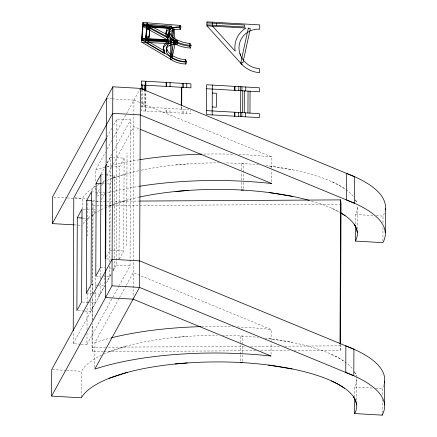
<?xml version="1.0" encoding="UTF-8"?>
<svg xmlns="http://www.w3.org/2000/svg" width="437" height="437" viewBox="0 0 437 437"><rect width="100%" height="100%" fill="white"/><g stroke="black" fill="none" stroke-linecap="round" stroke-linejoin="round"><path stroke-width="0.33" stroke-dasharray="2.19 1.64" d="M80.381 344.159L73.165 343.739L73.214 332.147M81.375 397.14L81.484 371.281A139.747 43.847 0.2 0 1 101.734 355.024M82.172 208.99L82.216 198.786A139.747 43.847 0.2 0 1 99.407 184.075M81.036 344.192L86.941 344.536L86.99 332.939M87.007 329.531L87.1 307.02M87.116 302.928L87.154 294.063M87.4 236.089L87.547 201.304M84.762 311.062L90.661 311.401L90.71 299.875M90.727 295.811L90.765 286.994M103.361 351.616L92.464 351.681L92.032 347.295L92.125 324.789M92.141 320.698L92.24 297.504M92.256 294.096L92.649 201.337L138.971 201.064M92.464 351.681L92.578 323.719M92.6 319.622L92.699 296.433M92.71 293.025L93.081 205.723L92.649 201.337M94.829 367.424L94.933 342.548L119.148 298.318M95.583 189.953L95.594 186.637M95.616 181.109L95.665 170.048L105.481 152.12M90.661 311.401L95.386 302.775L95.43 291.927M95.446 287.863L95.495 276.337M100.155 282.624L100.106 294.15L92.895 293.735M100.171 279.238L100.21 269.744M98.298 297.455L104.831 285.525L104.875 274.676M109.6 266.051L109.55 276.9L103.651 276.561M109.616 261.987L109.949 184.015L111.522 181.142M106.486 256.557L109.944 250.232L110.343 157.347L112.965 157.5M113.014 270.574L114.275 268.274L114.314 258.78M114.319 258.103L114.669 175.39L112.047 175.242M112.997 270.984L116.264 265.024L116.881 119.066L130.658 119.858L130.04 265.816L119.591 284.897M119.001 258.972L119.394 166.765L124.113 158.139L113.62 157.533M119.312 259.075L123.72 251.024L124.113 158.139M126.637 245.698L127.03 152.819M133.105 299.159L133.946 100.128L112.446 98.888M141.342 89.809L141.255 110.829L190.805 113.68L190.816 110.452M142.331 106.912L142.402 90.333M144.396 107.027L144.467 91.12M145.384 111.064L145.423 91.836M145.718 111.085L145.832 91.857M166.027 112.254L166.049 108.278M166.36 112.271L166.377 108.294M169.949 112.478L169.966 108.502M181.273 109.152L181.284 106.502M181.683 109.179L181.694 106.524M182.114 113.183L182.131 109.201M183.545 113.265L183.567 109.288M186.675 113.445L186.692 109.463M240.514 360.842L240.541 354.757M240.541 354.205L240.585 344.809M240.59 342.597L240.618 335.96A139.769 43.853 0.2 0 1 258.278 337.348M241.246 188.342L241.273 181.71M241.284 180.049L241.317 172.309M241.322 170.097L241.35 163.465M242.732 360.967L242.759 354.331M242.764 352.675L242.792 346.038M242.803 344.383L242.835 336.086A139.747 43.847 0.2 0 0 222.575 335.392M243.464 188.473L243.491 181.836M243.496 180.181L243.529 172.44M243.535 171.883L243.567 163.591A139.747 43.847 0.2 0 0 224.607 162.914M271.038 354.374L271.087 342.761M271.098 340.554L271.142 329.493L133.214 272.622L126.014 285.771M271.77 181.879L271.819 170.266M271.83 168.054L271.874 156.998L140.872 102.985M294.101 350.496L340.423 350.228L339.997 344.476M340.423 350.228L340.445 344.771M354.702 397.233L354.746 387.024A139.769 43.853 0.2 0 0 356.434 376.645M355.439 224.055L355.478 214.529A139.769 43.853 0.2 0 0 357.439 206.002M356.652 400.139L356.745 379.043M357.379 229.004L357.477 206.548M382.189 412.938L382.249 399.118M382.266 394.693L382.293 388.613A167.699 52.62 0.2 0 0 383.457 386.133M382.921 240.995L382.976 227.726M382.998 222.75L383.025 216.118A167.699 52.62 0.2 0 0 384.631 212.382M107.087 136.956L111.987 128.008M113.62 125.026L116.881 119.066M107.114 149.132L112.025 140.168M113.658 137.18L140.053 88.968M91.475 191.422L95.719 183.666M100.947 174.128L104.864 166.967M107.147 162.793L112.047 153.851M113.68 150.869L130.658 119.858M107.191 163.099L110.343 157.347M96.533 194.793L99.805 188.817M101.444 185.829L105.038 179.257M107.005 175.669L111.582 167.305M113.221 164.317L133.831 126.664L139.501 129.002M92.316 216.222L95.151 211.044M101.444 199.545L104.907 193.22M113.096 178.269L114.669 175.39M107.748 280.204L111.522 273.3M73.165 343.739L104.836 285.896M106.47 282.914L111.369 273.966M86.941 344.536L119.263 285.498M119.47 297.723L125.687 286.366M109.889 179.279L111.495 178.657M109.774 205.822L111.38 205.193M109.157 351.78L127.385 345.814M113.134 178.039L128.117 173.32M113.025 204.576L128.008 199.856M175.958 164.935L188.254 163.891M175.226 337.43L187.522 336.392M93.081 205.723L99.893 205.68M100.576 205.68L104.662 205.652M105.344 205.652L339.68 204.276M92.032 347.295L105.656 347.218M108.381 347.202L245.987 346.394M250.756 346.366L279.363 346.197M284.815 346.164L339.991 345.842M104.044 351.61L255.951 350.72M260.72 350.692L289.332 350.523M106.399 98.538L111.774 98.849M142.353 102.93L144.412 103.05M141.271 106.847L188.948 109.594M106.928 166.049L119.394 166.765M100.898 174.598L104.831 174.827M105.486 174.86L111.391 175.204M102.078 183.562L104.7 183.715M107.322 183.868L109.949 184.015M91.453 191.848L94.731 192.04M95.386 192.078L104.569 192.608M75.098 197.857L86.903 198.54M53.806 197.147L66.659 197.89M67.336 197.928L82.216 198.786M355.478 214.529L373.619 215.572M376.306 215.731L383.025 216.118M92.633 200.818L99.844 201.233M83.32 209.176L91.846 209.667M92.502 209.705L95.124 209.858M83.188 218.068L91.054 218.522M73.99 224.853L82.107 225.323M109.944 250.232L112.571 250.379M113.227 250.417L123.72 251.024M106.535 258.928L111.129 259.196M116.264 265.024L130.04 265.816M100.499 267.482L105.093 267.744M109.026 267.974L114.275 268.274M95.779 276.108L101.029 276.408M91.054 284.733L96.959 285.071M97.615 285.11L104.831 285.525M86.335 293.358L92.24 293.697M82.265 302.022L88.826 302.399M89.481 302.437L95.386 302.775M78.201 310.685L84.106 311.024M52.402 369.604L65.927 370.385M66.604 370.423L81.484 371.281M354.746 387.024L372.215 388.034M375.574 388.225L382.293 388.613M269.476 166.055L292.981 169.927M268.744 338.555L292.249 342.428M133.946 100.128L140.244 102.722M332.147 181.852L339.434 185.501L345.225 189.123M332.033 208.389L339.74 212.273M331.415 354.347L338.702 357.996L344.498 361.618M354.544 371.843L356.231 375.825M355.565 199.873L356.963 203.325M95.665 170.048A167.699 52.62 0.2 0 1 104.574 167.327M107.087 166.634A167.699 52.62 0.2 0 1 139.048 159.827M203.615 154.108A167.699 52.62 0.2 0 1 233.505 154.266M238.831 154.474A167.699 52.62 0.2 0 1 271.874 156.998M241.333 163.46A139.769 43.853 0.2 0 1 258.464 164.798M266.007 165.623A139.769 43.853 0.2 0 1 354.096 197.508M355.587 199.911A139.769 43.853 0.2 0 1 356.658 202.353M311.532 201.015A139.747 43.847 0.2 0 1 339.445 212.109M102.291 182.611A139.747 43.847 0.2 0 1 104.672 181.497M107.163 180.399A139.747 43.847 0.2 0 1 139.256 170.61M141.129 170.212A139.747 43.847 0.2 0 1 219.407 162.87M83.117 223.668A139.747 43.847 0.2 0 1 139.146 197.153M96.801 196.18A167.699 52.62 0.2 0 1 139.594 186.255M384.085 384.249A167.699 52.62 0.2 0 1 383.691 385.505M94.933 342.548A167.699 52.62 0.2 0 1 110.769 337.97M201.583 326.636A167.699 52.62 0.2 0 1 233.445 326.789M237.438 326.942A167.699 52.62 0.2 0 1 271.142 329.493M264.746 338.058A139.769 43.853 0.2 0 1 352.976 369.483M354.516 371.8A139.769 43.853 0.2 0 1 356.292 376.044M103.618 354.139A139.747 43.847 0.2 0 1 217.38 335.365"/><path stroke-width="0.66" d="M242.721 362.628A139.747 43.847 0.2 0 0 81.375 397.817L51.61 396.102L51.724 369.565L112.096 259.288L139.643 260.878L353.915 349.229A167.699 52.62 0.2 0 1 384.385 382.981M73.99 224.853L52.342 223.607L52.456 197.071L112.828 86.794L140.375 88.383L354.647 176.734A167.699 52.62 0.2 0 1 385.232 209.847M73.219 330.782L73.787 197.781L106.437 138.147M77.283 217.724L76.89 310.609L81.61 301.983L82.009 209.099L77.283 217.724L82.533 218.03M86.728 200.474L86.335 293.358L91.054 284.733L91.453 191.848L86.728 200.474L91.322 200.741M96.173 183.223L95.779 276.108L100.499 267.482L100.898 174.598L96.173 183.223L101.422 183.524M106.399 98.538L105.552 297.575L133.105 299.159L271.033 356.035A167.699 52.62 0.2 0 0 94.818 369.085L139.534 287.415L140.375 88.383M51.61 396.102L111.987 285.825L112.828 86.794M141.348 89.132L141.38 80.992L190.931 83.849L190.914 87.826L141.364 84.969M142.407 89.672L142.424 85.035M144.467 90.454L144.489 85.149M145.472 90.65L145.51 81.233M145.838 91.196L145.843 81.249M166.142 86.4L166.158 82.418M166.47 86.417L166.486 82.44M170.059 86.624L170.075 82.648M181.284 105.836L181.366 87.274M181.699 105.863L181.776 87.302M182.224 87.324L182.24 83.347M183.66 87.405L183.677 83.429M186.785 87.586L186.801 83.609M242.043 64.627L206.93 25.827L206.947 21.85L259.736 24.893L259.72 29.192A20.949 19.605 28.7 0 0 249.915 31.005L246.654 32.912A20.949 19.605 28.7 0 0 241.459 38.669L240.64 40.264A20.949 19.605 28.7 0 0 238.99 47.731A20.943 19.605 28.7 0 0 259.551 68.647L259.534 72.624A25.138 23.527 28.7 0 1 242.043 64.627L240.727 63.168M212.174 114.915L212.3 85.078M212.568 22.172L212.551 26.154L235.155 51.124A25.138 23.527 28.7 0 1 246.026 28.083L206.93 25.827M216.686 25.422L216.692 23.434M234.571 116.204L234.587 112.227M234.68 90.35L234.696 86.368M234.882 116.22L234.898 112.243M234.991 90.366L235.008 86.389M238.695 116.439L238.717 112.462M238.81 90.585L238.826 86.608M240.503 116.542L240.519 112.566M240.612 90.688L240.629 86.712M240.645 112.577L240.738 90.694M241.825 116.619L241.841 112.642M241.934 90.765L241.951 86.788M242.666 112.691L242.759 90.814M244.256 112.784L244.349 90.907M245.649 116.843L245.665 112.866M245.758 90.983L245.774 87.007M247.948 112.997L248.041 91.115M249.969 113.112L250.062 91.235M340.002 343.793L340.614 199.884L139.654 201.064M340.45 344.088L341.046 204.27L340.614 199.884M382.184 414.047L382.178 415.15L354.631 413.56L354.697 398.593M355.428 225.416L355.363 241.066L382.91 242.655A167.699 52.62 0.2 0 0 354.538 203.271L346.492 199.955L346.607 173.413L354.647 176.734L354.538 203.271L140.266 114.92L112.719 113.33L52.342 223.607M385.379 208.569L385.276 232.533M384.653 381.064L384.544 405.033M172.571 55.696L176.537 57.7A26.193 24.516 28.7 0 0 179.531 58.705L182.606 59.366A23.702 22.189 28.7 0 0 185.627 59.651L186.566 61.726L185.927 64.048L182.322 63.731A30.393 28.449 28.7 0 1 174.013 61.295L141.79 42.181L141.555 40.586L142.915 22.478L180.099 25.401L180.934 26.93L180.405 29.361L178.733 29.29A20.397 19.091 28.7 0 0 175.357 29.514L172.768 30.191M186.566 61.726L182.928 61.399A31.289 29.29 28.7 0 1 174.538 58.951L141.965 39.893L143.194 23.931L142.915 22.478M146.69 28.23L146.073 37.413L146.69 28.23L149.667 28.438L149.847 29.181L148.979 37.582L146.182 37.418M145.723 42.384L147.406 24.253L147.067 22.806L145.434 40.794L145.723 42.384L164.356 53.44L164.76 51.124L145.936 40.111L168.682 41.346L168.278 43.536L165.672 45.006L163.913 47.081A6.244 5.845 28.7 0 0 163.356 48.731L163.733 46.464A6.063 5.676 28.7 0 1 164.29 44.831L166.055 42.788L168.682 41.346M148.979 37.582L149.667 28.438M167.611 40.92L167.327 40.144L169.583 27.416L142.795 25.417L141.905 39.505L167.611 40.92L169.9 28.137L169.583 27.416M166.579 51.932A5.818 5.446 28.7 0 1 166.317 49.294L166.743 47.038A5.009 4.687 28.7 0 1 166.956 46.267L167.273 45.595M176.728 42.7A20.463 19.157 28.7 0 1 171.97 39.598L170.446 37.921A8.303 7.773 28.7 0 1 169.616 36.632L169.458 36.287A4.807 4.501 28.7 0 1 169.103 33.796L169.589 31.24A3.966 3.709 28.7 0 1 169.922 30.251L171.004 28.94L172.713 27.919M169.381 36.107L169.856 33.512L170.059 33.949M166.563 51.937L166.983 49.649A5.665 5.304 28.7 0 1 166.726 47.032M169.458 36.287L169.911 33.649M171.484 26.094L168.376 27.591L166.743 29.498A4.736 4.436 28.7 0 0 166.388 30.623L165.956 33.19A4.944 4.627 28.7 0 1 166.317 32.043L167.939 30.098L171.031 28.563L171.484 26.094L143.194 23.931L175.521 41.253L179.154 42.853A38.953 36.462 28.7 0 0 187.216 45.006L191.095 45.415L190.357 48.075L186.517 47.677A37.56 35.162 28.7 0 1 178.547 45.535L173.631 43.214L174.183 40.537L175.521 41.253L174.953 43.935L142.992 26.515L142.724 25.046L179.58 27.81L180.405 29.361M170.19 41.335L172.593 28.662L174.046 28.908L175.232 43.094L172.336 56.81L170.758 56.564L170.173 41.411L171.561 41.641L172.336 56.81M171.561 41.641L174.046 28.908M170.758 56.564L173.565 42.821L172.593 28.662M169.157 45.634L172.293 44.47A18.37 17.196 28.7 0 1 177.16 44.137L176.422 42.449L176.887 40.302L141.725 38.314L141.965 39.893M179.58 27.81L180.099 25.401M177.16 44.115L177.635 41.952L176.887 40.302M185.927 64.048L185.004 61.95L185.627 59.645M190.357 48.075L189.303 46.093L190.013 43.454A28.154 26.357 28.7 0 1 188.227 43.301L182.688 42.171L177.291 40.078M106.562 164.246L105.617 165.973L105.224 258.857L105.852 257.704M166.863 47.841L166.546 48.523A5.168 4.834 28.7 0 0 166.339 49.294M169.589 32.567L169.332 33.092A4.108 3.846 28.7 0 0 169.124 33.796M169.578 43.421L170.239 43.088M170.277 43.066L172.73 42.285A18.813 17.611 28.7 0 1 177.635 41.979M172.287 30.388L171.91 30.563A6.337 5.932 28.7 0 0 169.622 32.425M172.757 27.897L175.849 27.067A20.665 19.343 28.7 0 1 178.924 26.859L180.934 26.93M109.042 378.316L127.276 372.351M175.843 191.472L188.139 190.434M175.111 363.966L187.407 362.928M141.79 42.181L168.278 43.536M141.555 40.586L176.422 42.449M141.785 38.713L167.327 40.144M206.941 22.871L244.627 25.046L244.616 27.034L206.936 24.86M206.663 88.733L259.452 91.775L259.469 87.799L206.679 84.756L206.554 114.587L259.343 117.629L259.36 113.653L206.57 110.61M142.407 89.011L144.472 89.132M212.267 93.037L216.397 93.272L216.337 107.196L212.207 106.956M111.987 285.825L139.534 287.415L353.806 375.765A167.699 52.62 0.2 0 1 382.178 415.15M145.925 36.632L148.809 36.801M146.963 28.979L149.847 29.181M142.926 26.154L169.9 28.137M171.031 28.563L147.165 26.821L167.131 37.571L167.59 34.944L147.406 24.253M269.361 192.597L292.866 196.47M268.629 365.092L292.135 368.965M173.565 42.821L175.232 43.094M140.13 129.259L271.765 183.535A167.699 52.62 0.2 0 0 139.594 186.255M331.301 380.884L338.588 384.533L344.383 388.154M176.717 42.733L181.448 44.645L186.523 45.814A27.892 26.105 28.7 0 0 189.303 46.093M173.249 58.711L176.002 60.027A25.444 23.817 28.7 0 0 178.962 61.027L182.011 61.683A23.046 21.577 28.7 0 0 185.004 61.956M345.115 215.66L340.565 212.748A139.769 43.853 0.2 0 1 355.363 241.066M354.167 224.312L356.313 228.261L357.302 232.271M353.435 396.807L355.581 400.762L356.57 404.766M190.013 43.454L191.095 45.415M240.574 55.384L239.929 53.636M164.804 51.102A7.953 7.445 28.7 0 1 163.624 46.453M167.65 34.9A6.943 6.5 28.7 0 1 166.229 30.612M169.927 33.638A4.643 4.348 28.7 0 1 169.561 31.235M177.307 40.046A20.998 19.654 28.7 0 1 172.484 36.965L170.938 35.304A8.177 7.653 28.7 0 1 170.053 33.955M172.582 55.679A16.945 15.863 28.7 0 1 169.327 53.156L167.906 51.419A8.205 7.68 28.7 0 1 166.923 49.507L166.513 51.79A7.757 7.26 28.7 0 0 167.065 53.035L168.884 55.455A17.808 16.666 28.7 0 0 173.265 58.684M167.24 45.574A6.812 6.375 28.7 0 1 169.594 43.454M164.41 53.407A7.729 7.232 28.7 0 1 163.274 48.72M166.836 47.819A6.894 6.451 28.7 0 1 169.174 45.661M167.224 37.506A6.511 6.096 28.7 0 1 165.847 33.179M139.709 159.718A167.699 52.62 0.2 0 1 201.67 154.157M241.224 189.997A139.769 43.853 0.2 0 1 309.249 200.37M139.764 197.016A139.747 43.847 0.2 0 1 243.453 190.128M111.38 337.817A167.699 52.62 0.2 0 1 200.938 326.652M240.492 362.492A139.769 43.853 0.2 0 1 354.631 413.566M345.875 345.913L345.765 372.45L353.806 375.765L353.915 349.229L345.875 345.913M170.812 56.979C168.791 62.398 174.631 58.667 170.812 56.979M248.309 28.17L240.858 62.349L242.879 62.862L250.33 28.684L248.309 28.17"/></g></svg>
